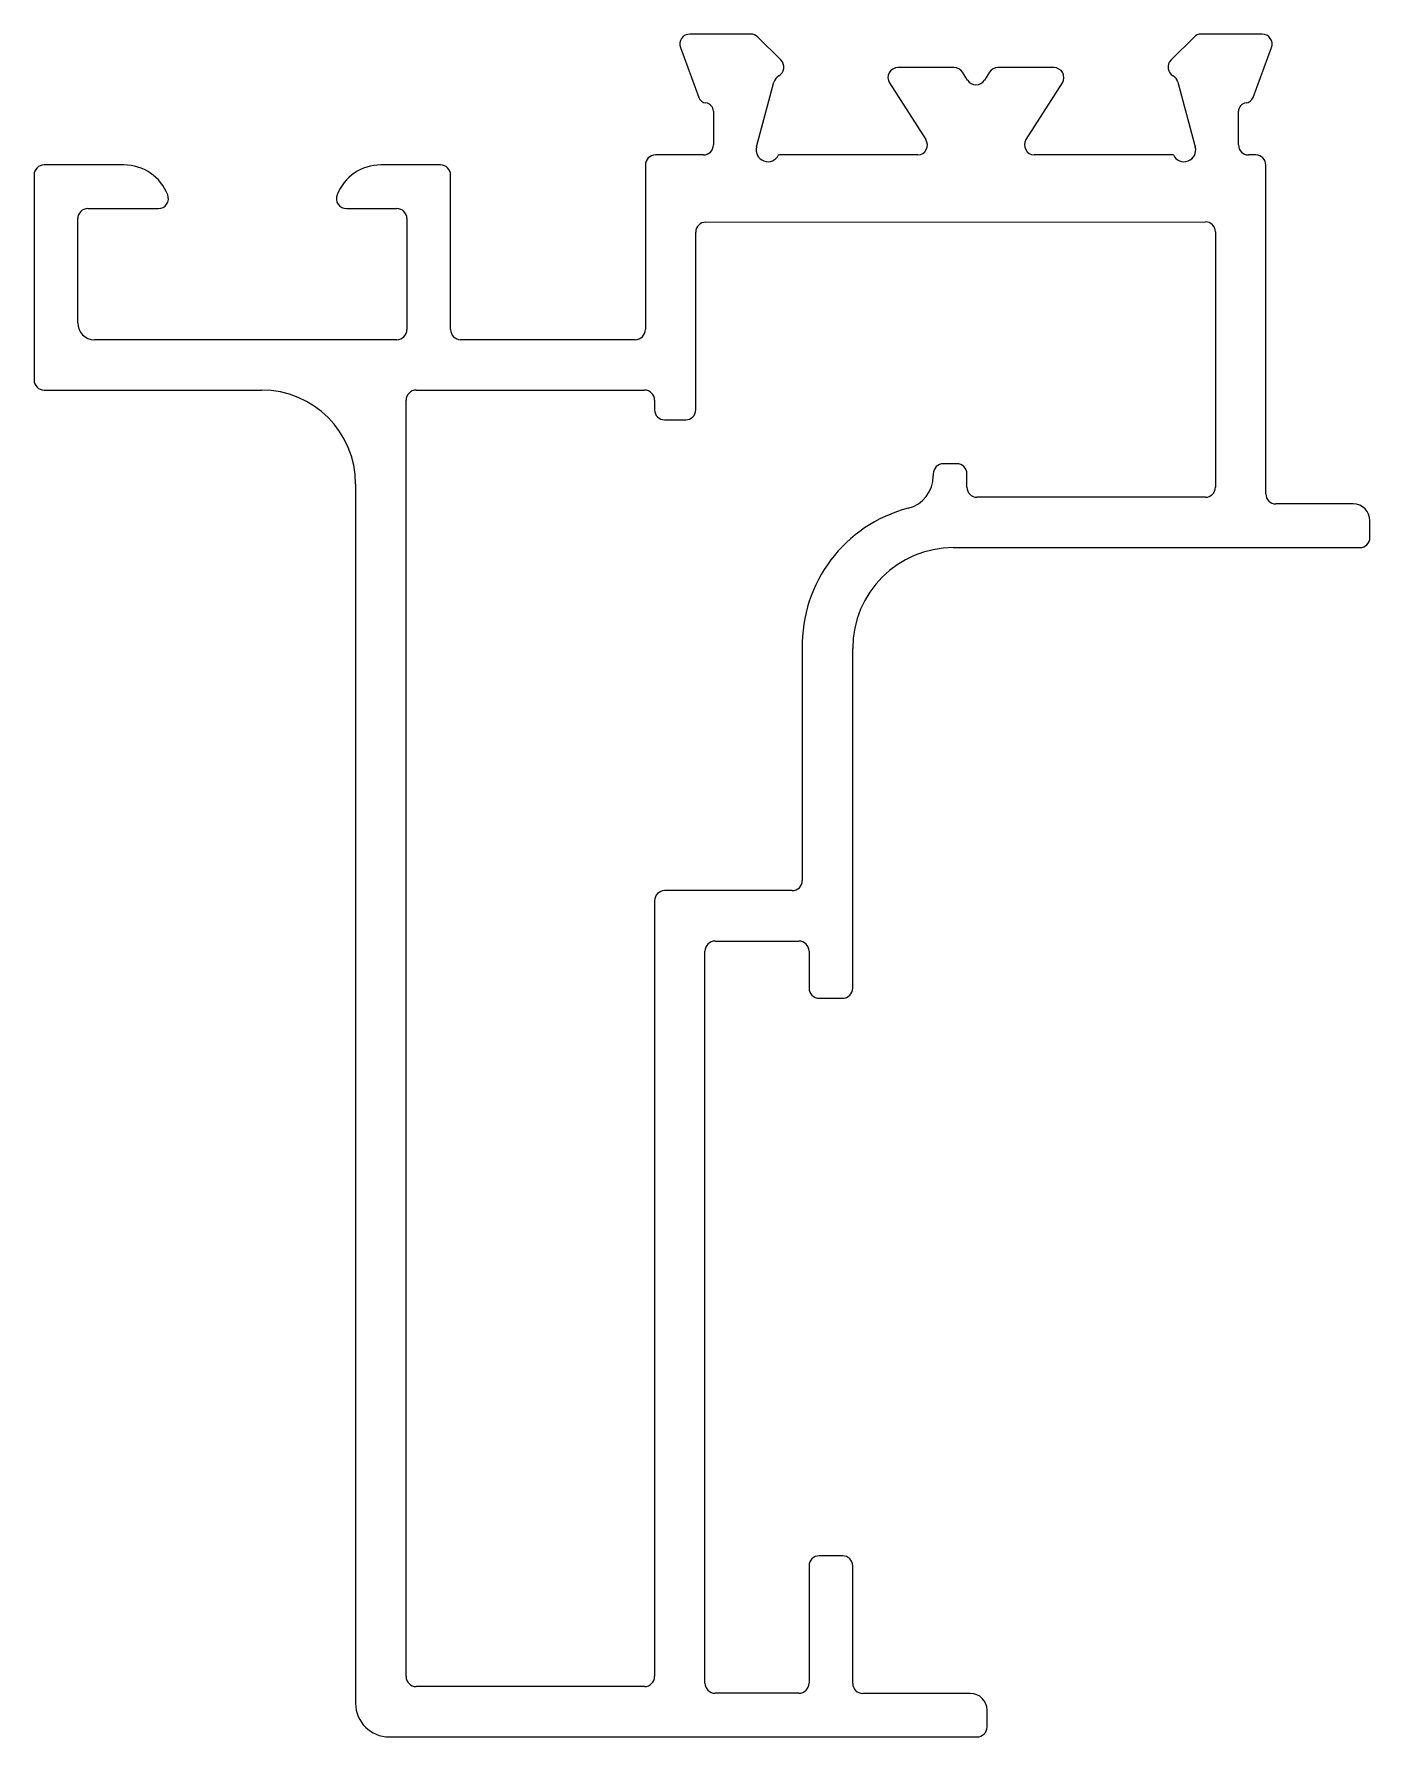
# Model space of a CAD drawing. Extents: x 702.1 to 741.9, y 726.3 to 777.
import ezdxf

# ---------------------------------------------------------------- set-up
doc = ezdxf.new("R2010")
doc.units = 0
doc.layers.get('0').update_dxf_attribs({"linetype": 'CONTINUOUS'})

msp = doc.modelspace()

# ---------------------------------------------------------------- linework, layer by layer
for p, q in [((723.449, 777.013), (721.636, 777.013)), ((724.346, 776.241), (723.661, 776.925)), ((736.647, 776.925), (735.962, 776.241)), ((738.672, 777.013), (736.859, 777.013)), ((721.354, 776.61), (721.905, 775.125)), ((738.403, 775.125), (738.954, 776.61)), ((729.499, 776.013), (727.834, 776.013)), ((729.902, 775.642), (729.752, 775.875)), ((730.557, 775.875), (730.406, 775.642)), ((732.474, 776.013), (730.809, 776.013)), ((723.623, 773.653), (724.14, 775.585)), ((727.578, 775.556), (728.664, 773.869)), ((731.644, 773.869), (732.73, 775.556)), ((736.168, 775.585), (736.685, 773.653)), ((722.338, 774.713), (722.338, 773.713)), ((737.97, 773.713), (737.97, 774.713)), ((722.038, 773.413), (720.612, 773.413)), ((728.423, 773.413), (724.277, 773.413)), ((736.031, 773.413), (731.885, 773.413)), ((738.484, 773.413), (738.27, 773.413)), ((702.112, 772.817), (702.112, 766.713)), ((704.787, 773.117), (702.412, 773.117)), ((714.212, 773.117), (712.437, 773.117)), ((714.512, 768.213), (714.512, 772.817)), ((720.312, 773.113), (720.312, 768.213)), ((738.784, 763.322), (738.784, 773.113)), ((703.712, 771.817), (705.812, 771.817)), ((711.412, 771.817), (712.912, 771.817)), ((703.412, 768.413), (703.412, 771.517)), ((713.212, 771.517), (713.212, 768.213)), ((722.112, 771.413), (736.984, 771.421)), ((721.812, 765.827), (721.812, 771.113)), ((737.284, 771.121), (737.284, 763.522)), ((712.912, 767.913), (703.912, 767.913)), ((720.012, 767.913), (714.812, 767.913)), ((702.412, 766.413), (708.886, 766.413)), ((713.188, 728.113), (713.188, 766.113)), ((713.488, 766.413), (720.286, 766.413)), ((720.586, 766.113), (720.586, 765.827)), ((720.886, 765.527), (721.512, 765.527)), ((729.584, 764.222), (729.184, 764.222)), ((711.686, 763.613), (711.686, 727.313)), ((728.884, 763.922), (728.884, 763.861)), ((729.884, 763.522), (729.884, 763.922)), ((736.984, 763.222), (730.184, 763.222)), ((741.384, 763.022), (739.084, 763.022)), ((741.884, 762.022), (741.884, 762.522)), ((729.484, 761.722), (741.584, 761.722)), ((724.984, 758.72), (724.984, 751.81)), ((726.484, 748.606), (726.484, 758.722)), ((724.684, 751.51), (720.886, 751.51)), ((720.586, 751.21), (720.586, 728.113)), ((722.386, 750.009), (724.884, 750.009)), ((722.086, 727.913), (722.086, 749.709)), ((725.184, 749.709), (725.184, 748.606)), ((725.484, 748.306), (726.184, 748.306)), ((726.184, 731.706), (725.484, 731.706)), ((725.184, 731.406), (725.184, 727.913)), ((726.484, 727.908), (726.484, 731.406)), ((720.286, 727.813), (713.488, 727.813)), ((724.884, 727.613), (722.386, 727.613)), ((729.986, 727.608), (726.784, 727.608)), ((730.486, 726.613), (730.486, 727.108)), ((712.686, 726.313), (730.186, 726.313))]:
    msp.add_line(p, q)
for centre, radius, start, end in [((721.636, 776.713), 0.3, 90, 200), ((723.449, 776.713), 0.3, 45, 90), ((736.859, 776.713), 0.3, 90, 135), ((738.672, 776.713), 0.3, 340, 90), ((724.136, 776.028), 0.299, 299.2897, 45.327), ((736.172, 776.028), 0.299, 134.673, 240.7103), ((724.427, 775.51), 0.296, 119.2897, 165.327), ((727.834, 775.713), 0.3, 90, 211.4), ((729.499, 775.713), 0.3, 32.7601, 90), ((730.809, 775.713), 0.3, 90, 147.2399), ((732.474, 775.713), 0.3, 328.6, 90), ((735.881, 775.51), 0.296, 14.673, 60.7103), ((730.154, 775.804), 0.3, 212.7601, 327.2399), ((722.14, 775.21), 0.25, 200, 264.0705), ((722.088, 774.713), 0.25, 0, 84.0705), ((738.22, 774.713), 0.25, 95.9295, 180), ((738.168, 775.21), 0.25, 275.9295, 340), ((722.038, 773.713), 0.3, 270, 0), ((728.408, 773.713), 0.3, 272.8392, 31.4), ((731.9, 773.713), 0.3, 148.6, 267.1608), ((738.27, 773.713), 0.3, 180, 270), ((720.612, 773.113), 0.3, 90, 180), ((723.961, 773.563), 0.35, 165, 334.6231), ((736.347, 773.563), 0.35, 205.3769, 15), ((738.484, 773.113), 0.3, 360, 90), ((702.412, 772.817), 0.3, 90.0099, 180), ((704.787, 771.717), 1.4, 21.3063, 90), ((712.437, 771.717), 1.4, 90, 158.6937), ((714.212, 772.817), 0.3, 0, 90), ((705.813, 772.116), 0.299, 269.7375, 21.5688), ((711.409, 772.115), 0.298, 158.0861, 270.6077), ((703.712, 771.517), 0.3, 90.0009, 180), ((712.912, 771.517), 0.3, 0, 89.9991), ((722.112, 771.113), 0.3, 90.032, 180), ((736.984, 771.121), 0.3, 360, 90.0291), ((703.912, 768.413), 0.5, 180, 270), ((712.912, 768.213), 0.3, 270, 360), ((714.812, 768.213), 0.3, 180, 270), ((720.012, 768.213), 0.3, 270, 0), ((702.412, 766.713), 0.3, 180, 270), ((708.886, 763.613), 2.8, 0, 90), ((713.488, 766.113), 0.3, 90, 180), ((720.286, 766.113), 0.3, 0, 90), ((720.886, 765.827), 0.3, 180, 270), ((721.512, 765.827), 0.3, 270, 0), ((729.184, 763.922), 0.3, 90, 180), ((729.584, 763.922), 0.3, 360, 90), ((727.884, 763.861), 1, 284.5799, 0), ((730.184, 763.522), 0.3, 180, 270), ((736.984, 763.522), 0.3, 270, 360), ((739.084, 763.322), 0.3, 180, 270), ((729.196, 758.816), 4.213, 104.5799, 181.3118), ((741.384, 762.522), 0.5, 0, 90), ((741.584, 762.022), 0.3, 270, 0), ((729.484, 758.722), 3, 90, 179.9881), ((720.886, 751.21), 0.3, 90, 180), ((724.684, 751.81), 0.3, 270, 0), ((722.386, 749.709), 0.3, 90, 180), ((724.884, 749.709), 0.3, 360, 90), ((725.484, 748.606), 0.3, 180, 270), ((726.184, 748.606), 0.3, 270, 0), ((725.484, 731.406), 0.3, 90, 180), ((726.184, 731.406), 0.3, 0, 90), ((713.488, 728.113), 0.3, 180, 270), ((720.286, 728.113), 0.3, 270, 360), ((722.386, 727.913), 0.3, 180, 270), ((724.884, 727.913), 0.3, 270, 0), ((726.784, 727.908), 0.3, 180, 270), ((729.986, 727.108), 0.5, 360, 90), ((712.686, 727.313), 1, 180, 270), ((730.186, 726.613), 0.3, 270, 0)]:
    msp.add_arc(centre, radius, start, end)

doc.saveas('drawing.dxf')
